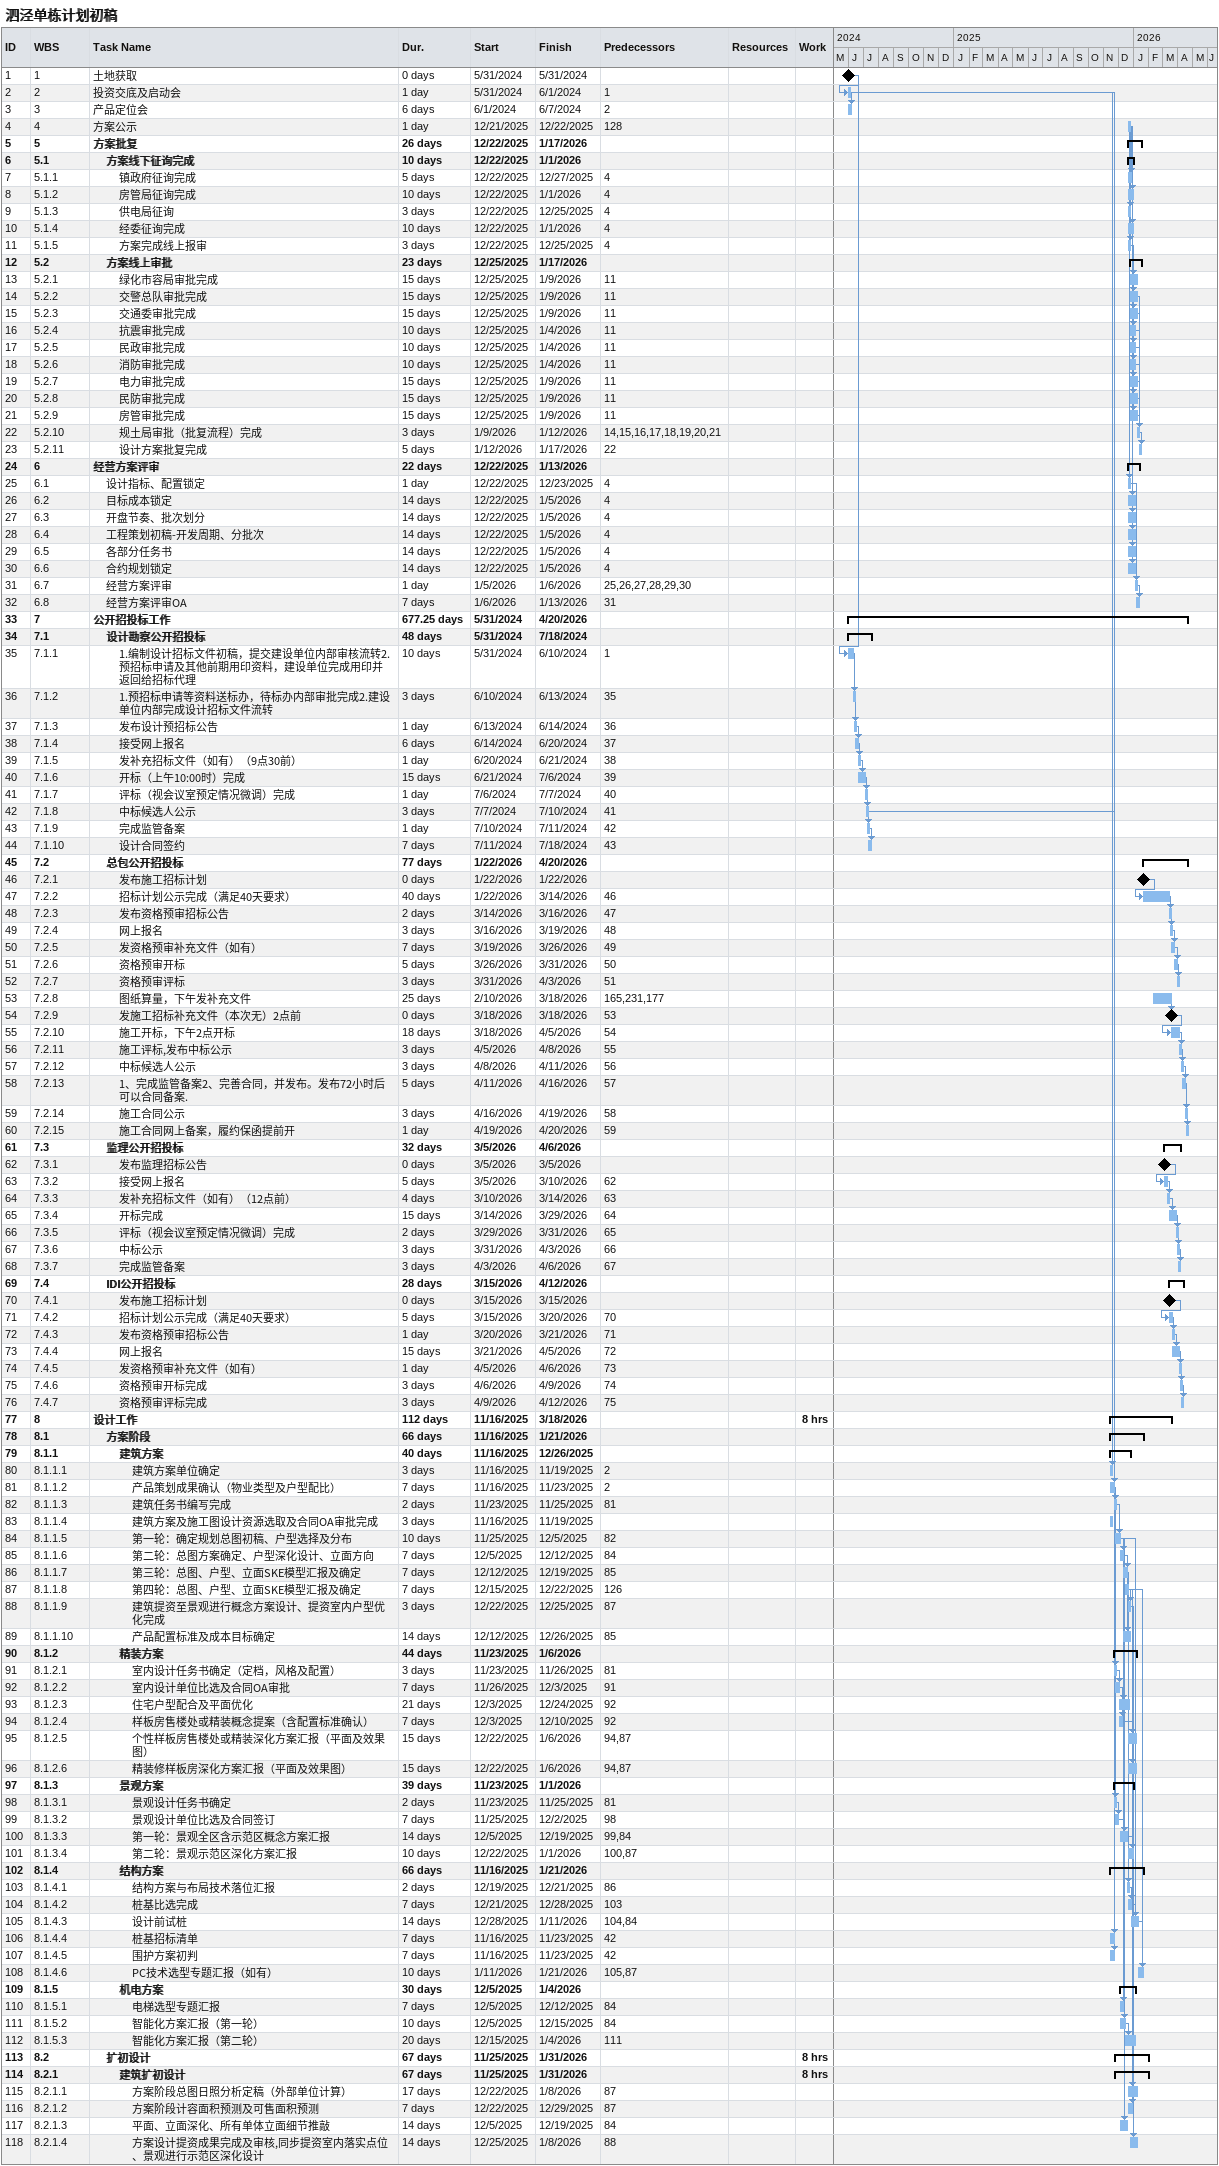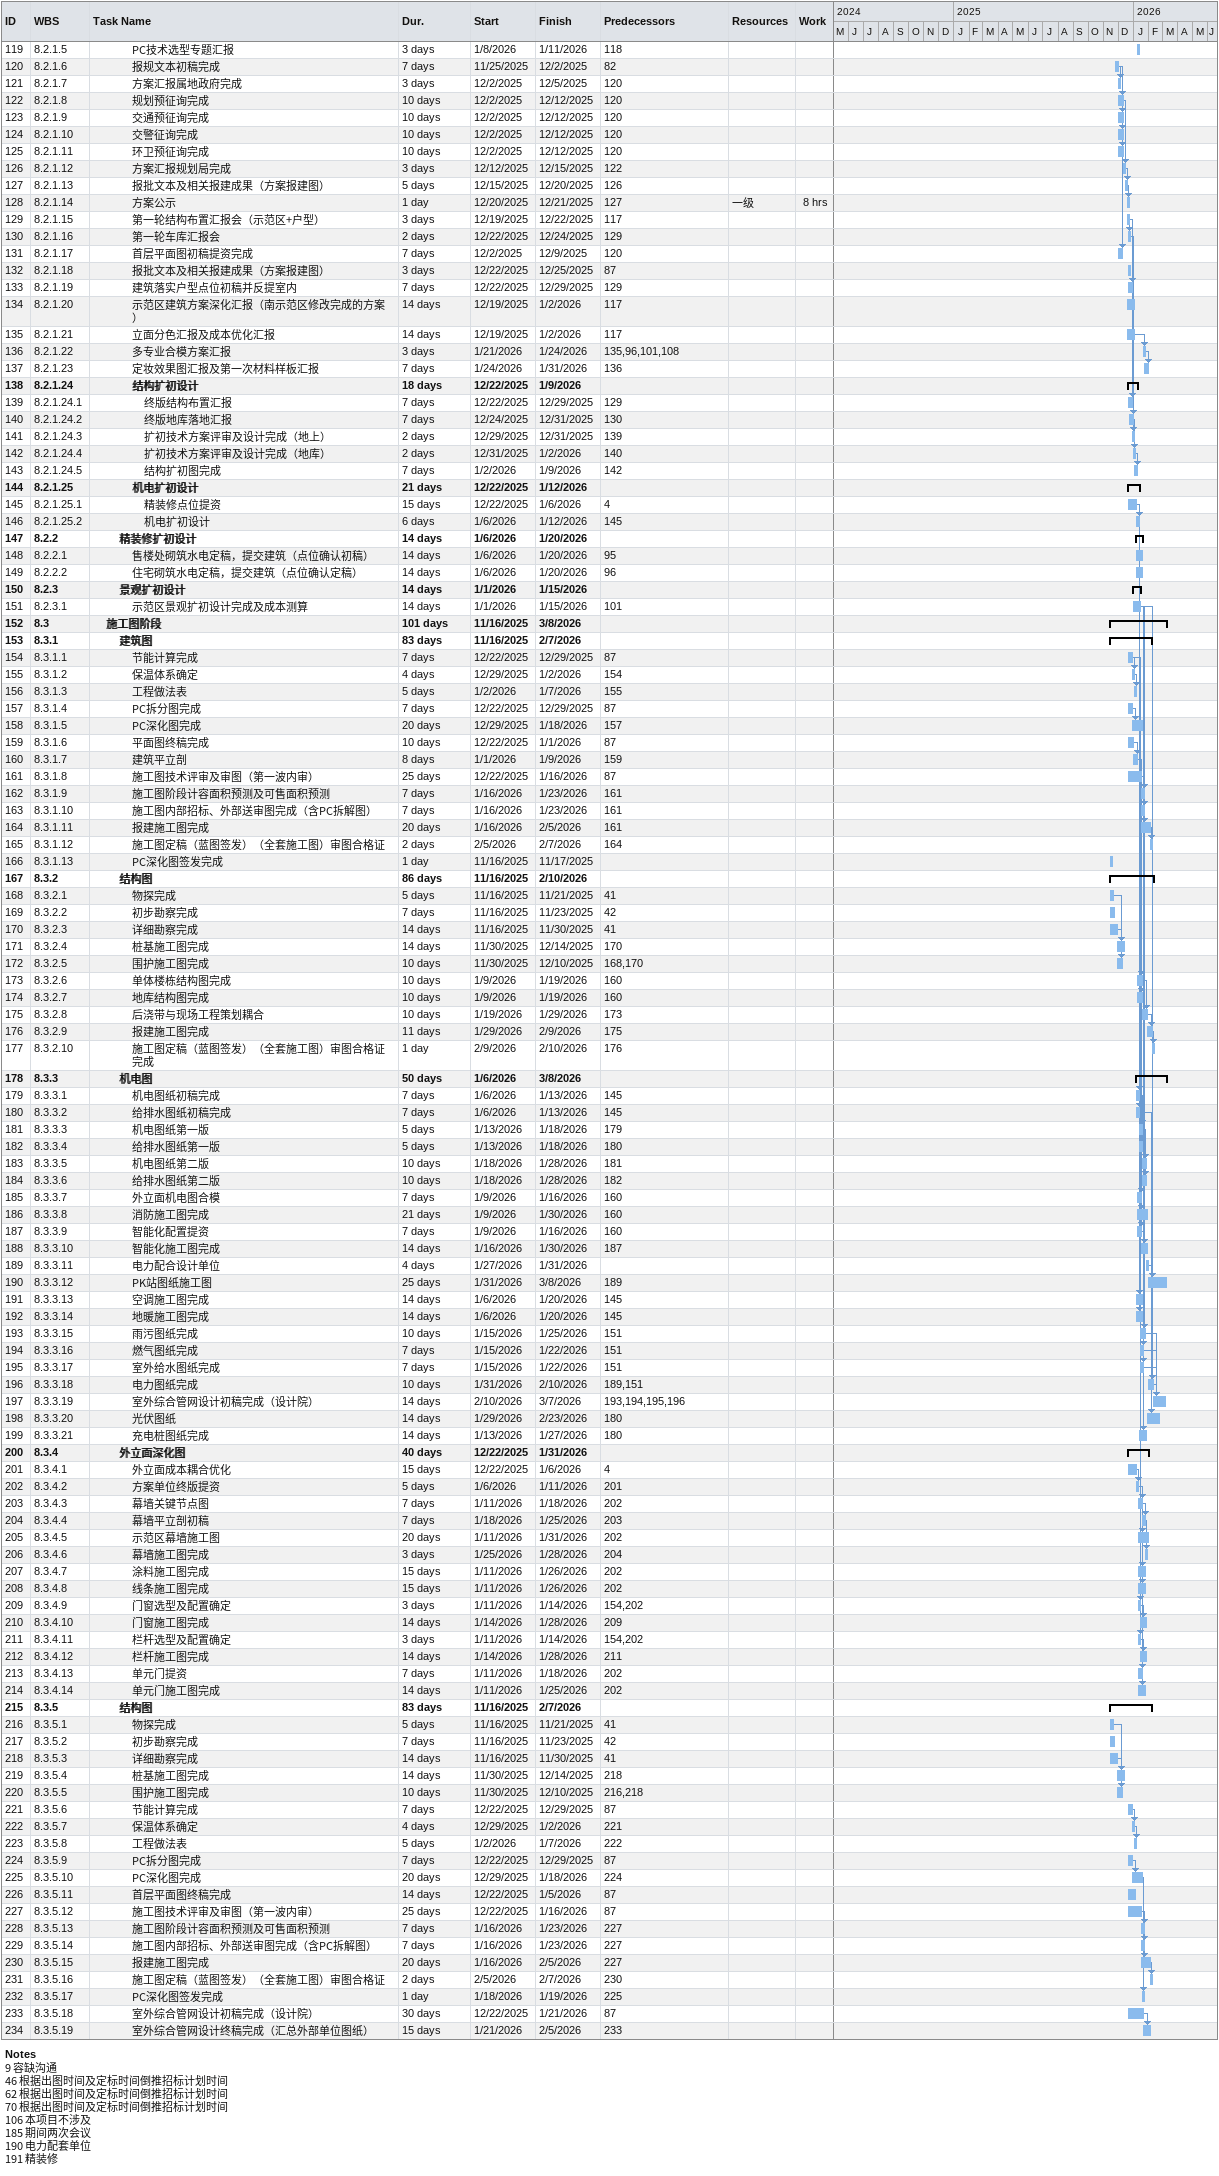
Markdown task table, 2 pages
泗泾单栋计划初稿

| ID | WBS | Task | Duration | Start | Finish | Predecessors | Resources | Work (h) |
|---|---|---|---|---|---|---|---|---|
| 1 | 1 | 土地获取 | 0d | 2024-05-31 | 2024-05-31 |  |  |  |
| 2 | 2 | 投资交底及启动会 | 1d | 2024-05-31 | 2024-06-01 | 1 |  |  |
| 3 | 3 | 产品定位会 | 6d | 2024-06-01 | 2024-06-07 | 2 |  |  |
| 4 | 4 | 方案公示 | 1d | 2025-12-21 | 2025-12-22 | 128 |  |  |
| 5 | 5 | **方案批复** | 26d | 2025-12-22 | 2026-01-17 |  |  |  |
| 6 | 5.1 | **方案线下征询完成** | 10d | 2025-12-22 | 2026-01-01 |  |  |  |
| 7 | 5.1.1 | 镇政府征询完成 | 5d | 2025-12-22 | 2025-12-27 | 4 |  |  |
| 8 | 5.1.2 | 房管局征询完成 | 10d | 2025-12-22 | 2026-01-01 | 4 |  |  |
| 9 | 5.1.3 | 供电局征询 | 3d | 2025-12-22 | 2025-12-25 | 4 |  |  |
| 10 | 5.1.4 | 经委征询完成 | 10d | 2025-12-22 | 2026-01-01 | 4 |  |  |
| 11 | 5.1.5 | 方案完成线上报审 | 3d | 2025-12-22 | 2025-12-25 | 4 |  |  |
| 12 | 5.2 | **方案线上审批** | 23d | 2025-12-25 | 2026-01-17 |  |  |  |
| 13 | 5.2.1 | 绿化市容局审批完成 | 15d | 2025-12-25 | 2026-01-09 | 11 |  |  |
| 14 | 5.2.2 | 交警总队审批完成 | 15d | 2025-12-25 | 2026-01-09 | 11 |  |  |
| 15 | 5.2.3 | 交通委审批完成 | 15d | 2025-12-25 | 2026-01-09 | 11 |  |  |
| 16 | 5.2.4 | 抗震审批完成 | 10d | 2025-12-25 | 2026-01-04 | 11 |  |  |
| 17 | 5.2.5 | 民政审批完成 | 10d | 2025-12-25 | 2026-01-04 | 11 |  |  |
| 18 | 5.2.6 | 消防审批完成 | 10d | 2025-12-25 | 2026-01-04 | 11 |  |  |
| 19 | 5.2.7 | 电力审批完成 | 15d | 2025-12-25 | 2026-01-09 | 11 |  |  |
| 20 | 5.2.8 | 民防审批完成 | 15d | 2025-12-25 | 2026-01-09 | 11 |  |  |
| 21 | 5.2.9 | 房管审批完成 | 15d | 2025-12-25 | 2026-01-09 | 11 |  |  |
| 22 | 5.2.10 | 规土局审批（批复流程）完成 | 3d | 2026-01-09 | 2026-01-12 | 14, 15, 16, 17, 18, 19, 20, 21 |  |  |
| 23 | 5.2.11 | 设计方案批复完成 | 5d | 2026-01-12 | 2026-01-17 | 22 |  |  |
| 24 | 6 | **经营方案评审** | 22d | 2025-12-22 | 2026-01-13 |  |  |  |
| 25 | 6.1 | 设计指标、配置锁定 | 1d | 2025-12-22 | 2025-12-23 | 4 |  |  |
| 26 | 6.2 | 目标成本锁定 | 14d | 2025-12-22 | 2026-01-05 | 4 |  |  |
| 27 | 6.3 | 开盘节奏、批次划分 | 14d | 2025-12-22 | 2026-01-05 | 4 |  |  |
| 28 | 6.4 | 工程策划初稿-开发周期、分批次 | 14d | 2025-12-22 | 2026-01-05 | 4 |  |  |
| 29 | 6.5 | 各部分任务书 | 14d | 2025-12-22 | 2026-01-05 | 4 |  |  |
| 30 | 6.6 | 合约规划锁定 | 14d | 2025-12-22 | 2026-01-05 | 4 |  |  |
| 31 | 6.7 | 经营方案评审 | 1d | 2026-01-05 | 2026-01-06 | 25, 26, 27, 28, 29, 30 |  |  |
| 32 | 6.8 | 经营方案评审OA | 7d | 2026-01-06 | 2026-01-13 | 31 |  |  |
| 33 | 7 | **公开招投标工作** | 677.25d | 2024-05-31 | 2026-04-20 |  |  |  |
| 34 | 7.1 | **设计勘察公开招投标** | 48d | 2024-05-31 | 2024-07-18 |  |  |  |
| 35 | 7.1.1 | 1.编制设计招标文件初稿，提交建设单位内部审核流转2.预招标申请及其他前期用印资料，建设单位完成用印并返回给招标代理 | 10d | 2024-05-31 | 2024-06-10 | 1 |  |  |
| 36 | 7.1.2 | 1.预招标申请等资料送标办，待标办内部审批完成2.建设单位内部完成设计招标文件流转 | 3d | 2024-06-10 | 2024-06-13 | 35 |  |  |
| 37 | 7.1.3 | 发布设计预招标公告 | 1d | 2024-06-13 | 2024-06-14 | 36 |  |  |
| 38 | 7.1.4 | 接受网上报名 | 6d | 2024-06-14 | 2024-06-20 | 37 |  |  |
| 39 | 7.1.5 | 发补充招标文件（如有）（9点30前） | 1d | 2024-06-20 | 2024-06-21 | 38 |  |  |
| 40 | 7.1.6 | 开标（上午10:00时）完成 | 15d | 2024-06-21 | 2024-07-06 | 39 |  |  |
| 41 | 7.1.7 | 评标（视会议室预定情况微调）完成 | 1d | 2024-07-06 | 2024-07-07 | 40 |  |  |
| 42 | 7.1.8 | 中标候选人公示 | 3d | 2024-07-07 | 2024-07-10 | 41 |  |  |
| 43 | 7.1.9 | 完成监管备案 | 1d | 2024-07-10 | 2024-07-11 | 42 |  |  |
| 44 | 7.1.10 | 设计合同签约 | 7d | 2024-07-11 | 2024-07-18 | 43 |  |  |
| 45 | 7.2 | **总包公开招投标** | 77d | 2026-01-22 | 2026-04-20 |  |  |  |
| 46 | 7.2.1 | 发布施工招标计划 | 0d | 2026-01-22 | 2026-01-22 |  |  |  |
| 47 | 7.2.2 | 招标计划公示完成（满足40天要求） | 40d | 2026-01-22 | 2026-03-14 | 46 |  |  |
| 48 | 7.2.3 | 发布资格预审招标公告 | 2d | 2026-03-14 | 2026-03-16 | 47 |  |  |
| 49 | 7.2.4 | 网上报名 | 3d | 2026-03-16 | 2026-03-19 | 48 |  |  |
| 50 | 7.2.5 | 发资格预审补充文件（如有） | 7d | 2026-03-19 | 2026-03-26 | 49 |  |  |
| 51 | 7.2.6 | 资格预审开标 | 5d | 2026-03-26 | 2026-03-31 | 50 |  |  |
| 52 | 7.2.7 | 资格预审评标 | 3d | 2026-03-31 | 2026-04-03 | 51 |  |  |
| 53 | 7.2.8 | 图纸算量，下午发补充文件 | 25d | 2026-02-10 | 2026-03-18 | 165, 231, 177 |  |  |
| 54 | 7.2.9 | 发施工招标补充文件（本次无）2点前 | 0d | 2026-03-18 | 2026-03-18 | 53 |  |  |
| 55 | 7.2.10 | 施工开标，下午2点开标 | 18d | 2026-03-18 | 2026-04-05 | 54 |  |  |
| 56 | 7.2.11 | 施工评标,发布中标公示 | 3d | 2026-04-05 | 2026-04-08 | 55 |  |  |
| 57 | 7.2.12 | 中标候选人公示 | 3d | 2026-04-08 | 2026-04-11 | 56 |  |  |
| 58 | 7.2.13 | 1、完成监管备案2、完善合同，并发布。发布72小时后可以合同备案. | 5d | 2026-04-11 | 2026-04-16 | 57 |  |  |
| 59 | 7.2.14 | 施工合同公示 | 3d | 2026-04-16 | 2026-04-19 | 58 |  |  |
| 60 | 7.2.15 | 施工合同网上备案，履约保函提前开 | 1d | 2026-04-19 | 2026-04-20 | 59 |  |  |
| 61 | 7.3 | **监理公开招投标** | 32d | 2026-03-05 | 2026-04-06 |  |  |  |
| 62 | 7.3.1 | 发布监理招标公告 | 0d | 2026-03-05 | 2026-03-05 |  |  |  |
| 63 | 7.3.2 | 接受网上报名 | 5d | 2026-03-05 | 2026-03-10 | 62 |  |  |
| 64 | 7.3.3 | 发补充招标文件（如有）（12点前） | 4d | 2026-03-10 | 2026-03-14 | 63 |  |  |
| 65 | 7.3.4 | 开标完成 | 15d | 2026-03-14 | 2026-03-29 | 64 |  |  |
| 66 | 7.3.5 | 评标（视会议室预定情况微调）完成 | 2d | 2026-03-29 | 2026-03-31 | 65 |  |  |
| 67 | 7.3.6 | 中标公示 | 3d | 2026-03-31 | 2026-04-03 | 66 |  |  |
| 68 | 7.3.7 | 完成监管备案 | 3d | 2026-04-03 | 2026-04-06 | 67 |  |  |
| 69 | 7.4 | **IDI公开招投标** | 28d | 2026-03-15 | 2026-04-12 |  |  |  |
| 70 | 7.4.1 | 发布施工招标计划 | 0d | 2026-03-15 | 2026-03-15 |  |  |  |
| 71 | 7.4.2 | 招标计划公示完成（满足40天要求） | 5d | 2026-03-15 | 2026-03-20 | 70 |  |  |
| 72 | 7.4.3 | 发布资格预审招标公告 | 1d | 2026-03-20 | 2026-03-21 | 71 |  |  |
| 73 | 7.4.4 | 网上报名 | 15d | 2026-03-21 | 2026-04-05 | 72 |  |  |
| 74 | 7.4.5 | 发资格预审补充文件（如有） | 1d | 2026-04-05 | 2026-04-06 | 73 |  |  |
| 75 | 7.4.6 | 资格预审开标完成 | 3d | 2026-04-06 | 2026-04-09 | 74 |  |  |
| 76 | 7.4.7 | 资格预审评标完成 | 3d | 2026-04-09 | 2026-04-12 | 75 |  |  |
| 77 | 8 | **设计工作** | 112d | 2025-11-16 | 2026-03-18 |  |  | 8 |
| 78 | 8.1 | **方案阶段** | 66d | 2025-11-16 | 2026-01-21 |  |  |  |
| 79 | 8.1.1 | **建筑方案** | 40d | 2025-11-16 | 2025-12-26 |  |  |  |
| 80 | 8.1.1.1 | 建筑方案单位确定 | 3d | 2025-11-16 | 2025-11-19 | 2 |  |  |
| 81 | 8.1.1.2 | 产品策划成果确认（物业类型及户型配比） | 7d | 2025-11-16 | 2025-11-23 | 2 |  |  |
| 82 | 8.1.1.3 | 建筑任务书编写完成 | 2d | 2025-11-23 | 2025-11-25 | 81 |  |  |
| 83 | 8.1.1.4 | 建筑方案及施工图设计资源选取及合同OA审批完成 | 3d | 2025-11-16 | 2025-11-19 |  |  |  |
| 84 | 8.1.1.5 | 第一轮：确定规划总图初稿、户型选择及分布 | 10d | 2025-11-25 | 2025-12-05 | 82 |  |  |
| 85 | 8.1.1.6 | 第二轮：总图方案确定、户型深化设计、立面方向 | 7d | 2025-12-05 | 2025-12-12 | 84 |  |  |
| 86 | 8.1.1.7 | 第三轮：总图、户型、立面SKE模型汇报及确定 | 7d | 2025-12-12 | 2025-12-19 | 85 |  |  |
| 87 | 8.1.1.8 | 第四轮：总图、户型、立面SKE模型汇报及确定 | 7d | 2025-12-15 | 2025-12-22 | 126 |  |  |
| 88 | 8.1.1.9 | 建筑提资至景观进行概念方案设计、提资室内户型优化完成 | 3d | 2025-12-22 | 2025-12-25 | 87 |  |  |
| 89 | 8.1.1.10 | 产品配置标准及成本目标确定 | 14d | 2025-12-12 | 2025-12-26 | 85 |  |  |
| 90 | 8.1.2 | **精装方案** | 44d | 2025-11-23 | 2026-01-06 |  |  |  |
| 91 | 8.1.2.1 | 室内设计任务书确定（定档，风格及配置） | 3d | 2025-11-23 | 2025-11-26 | 81 |  |  |
| 92 | 8.1.2.2 | 室内设计单位比选及合同OA审批 | 7d | 2025-11-26 | 2025-12-03 | 91 |  |  |
| 93 | 8.1.2.3 | 住宅户型配合及平面优化 | 21d | 2025-12-03 | 2025-12-24 | 92 |  |  |
| 94 | 8.1.2.4 | 样板房售楼处或精装概念提案（含配置标准确认） | 7d | 2025-12-03 | 2025-12-10 | 92 |  |  |
| 95 | 8.1.2.5 | 个性样板房售楼处或精装深化方案汇报（平面及效果图） | 15d | 2025-12-22 | 2026-01-06 | 94, 87 |  |  |
| 96 | 8.1.2.6 | 精装修样板房深化方案汇报（平面及效果图） | 15d | 2025-12-22 | 2026-01-06 | 94, 87 |  |  |
| 97 | 8.1.3 | **景观方案** | 39d | 2025-11-23 | 2026-01-01 |  |  |  |
| 98 | 8.1.3.1 | 景观设计任务书确定 | 2d | 2025-11-23 | 2025-11-25 | 81 |  |  |
| 99 | 8.1.3.2 | 景观设计单位比选及合同签订 | 7d | 2025-11-25 | 2025-12-02 | 98 |  |  |
| 100 | 8.1.3.3 | 第一轮：景观全区含示范区概念方案汇报 | 14d | 2025-12-05 | 2025-12-19 | 99, 84 |  |  |
| 101 | 8.1.3.4 | 第二轮：景观示范区深化方案汇报 | 10d | 2025-12-22 | 2026-01-01 | 100, 87 |  |  |
| 102 | 8.1.4 | **结构方案** | 66d | 2025-11-16 | 2026-01-21 |  |  |  |
| 103 | 8.1.4.1 | 结构方案与布局技术落位汇报 | 2d | 2025-12-19 | 2025-12-21 | 86 |  |  |
| 104 | 8.1.4.2 | 桩基比选完成 | 7d | 2025-12-21 | 2025-12-28 | 103 |  |  |
| 105 | 8.1.4.3 | 设计前试桩 | 14d | 2025-12-28 | 2026-01-11 | 104, 84 |  |  |
| 106 | 8.1.4.4 | 桩基招标清单 | 7d | 2025-11-16 | 2025-11-23 | 42 |  |  |
| 107 | 8.1.4.5 | 围护方案初判 | 7d | 2025-11-16 | 2025-11-23 | 42 |  |  |
| 108 | 8.1.4.6 | PC技术选型专题汇报（如有） | 10d | 2026-01-11 | 2026-01-21 | 105, 87 |  |  |
| 109 | 8.1.5 | **机电方案** | 30d | 2025-12-05 | 2026-01-04 |  |  |  |
| 110 | 8.1.5.1 | 电梯选型专题汇报 | 7d | 2025-12-05 | 2025-12-12 | 84 |  |  |
| 111 | 8.1.5.2 | 智能化方案汇报（第一轮） | 10d | 2025-12-05 | 2025-12-15 | 84 |  |  |
| 112 | 8.1.5.3 | 智能化方案汇报（第二轮） | 20d | 2025-12-15 | 2026-01-04 | 111 |  |  |
| 113 | 8.2 | **扩初设计** | 67d | 2025-11-25 | 2026-01-31 |  |  | 8 |
| 114 | 8.2.1 | **建筑扩初设计** | 67d | 2025-11-25 | 2026-01-31 |  |  | 8 |
| 115 | 8.2.1.1 | 方案阶段总图日照分析定稿（外部单位计算） | 17d | 2025-12-22 | 2026-01-08 | 87 |  |  |
| 116 | 8.2.1.2 | 方案阶段计容面积预测及可售面积预测 | 7d | 2025-12-22 | 2025-12-29 | 87 |  |  |
| 117 | 8.2.1.3 | 平面、立面深化、所有单体立面细节推敲 | 14d | 2025-12-05 | 2025-12-19 | 84 |  |  |
| 118 | 8.2.1.4 | 方案设计提资成果完成及审核,同步提资室内落实点位、景观进行示范区深化设计 | 14d | 2025-12-25 | 2026-01-08 | 88 |  |  |
| 119 | 8.2.1.5 | PC技术选型专题汇报 | 3d | 2026-01-08 | 2026-01-11 | 118 |  |  |
| 120 | 8.2.1.6 | 报规文本初稿完成 | 7d | 2025-11-25 | 2025-12-02 | 82 |  |  |
| 121 | 8.2.1.7 | 方案汇报属地政府完成 | 3d | 2025-12-02 | 2025-12-05 | 120 |  |  |
| 122 | 8.2.1.8 | 规划预征询完成 | 10d | 2025-12-02 | 2025-12-12 | 120 |  |  |
| 123 | 8.2.1.9 | 交通预征询完成 | 10d | 2025-12-02 | 2025-12-12 | 120 |  |  |
| 124 | 8.2.1.10 | 交警征询完成 | 10d | 2025-12-02 | 2025-12-12 | 120 |  |  |
| 125 | 8.2.1.11 | 环卫预征询完成 | 10d | 2025-12-02 | 2025-12-12 | 120 |  |  |
| 126 | 8.2.1.12 | 方案汇报规划局完成 | 3d | 2025-12-12 | 2025-12-15 | 122 |  |  |
| 127 | 8.2.1.13 | 报批文本及相关报建成果（方案报建图） | 5d | 2025-12-15 | 2025-12-20 | 126 |  |  |
| 128 | 8.2.1.14 | 方案公示 | 1d | 2025-12-20 | 2025-12-21 | 127 | 一级 | 8 |
| 129 | 8.2.1.15 | 第一轮结构布置汇报会（示范区+户型） | 3d | 2025-12-19 | 2025-12-22 | 117 |  |  |
| 130 | 8.2.1.16 | 第一轮车库汇报会 | 2d | 2025-12-22 | 2025-12-24 | 129 |  |  |
| 131 | 8.2.1.17 | 首层平面图初稿提资完成 | 7d | 2025-12-02 | 2025-12-09 | 120 |  |  |
| 132 | 8.2.1.18 | 报批文本及相关报建成果（方案报建图） | 3d | 2025-12-22 | 2025-12-25 | 87 |  |  |
| 133 | 8.2.1.19 | 建筑落实户型点位初稿并反提室内 | 7d | 2025-12-22 | 2025-12-29 | 129 |  |  |
| 134 | 8.2.1.20 | 示范区建筑方案深化汇报（南示范区修改完成的方案） | 14d | 2025-12-19 | 2026-01-02 | 117 |  |  |
| 135 | 8.2.1.21 | 立面分色汇报及成本优化汇报 | 14d | 2025-12-19 | 2026-01-02 | 117 |  |  |
| 136 | 8.2.1.22 | 多专业合模方案汇报 | 3d | 2026-01-21 | 2026-01-24 | 135, 96, 101, 108 |  |  |
| 137 | 8.2.1.23 | 定妆效果图汇报及第一次材料样板汇报 | 7d | 2026-01-24 | 2026-01-31 | 136 |  |  |
| 138 | 8.2.1.24 | **结构扩初设计** | 18d | 2025-12-22 | 2026-01-09 |  |  |  |
| 139 | 8.2.1.24.1 | 终版结构布置汇报 | 7d | 2025-12-22 | 2025-12-29 | 129 |  |  |
| 140 | 8.2.1.24.2 | 终版地库落地汇报 | 7d | 2025-12-24 | 2025-12-31 | 130 |  |  |
| 141 | 8.2.1.24.3 | 扩初技术方案评审及设计完成（地上） | 2d | 2025-12-29 | 2025-12-31 | 139 |  |  |
| 142 | 8.2.1.24.4 | 扩初技术方案评审及设计完成（地库） | 2d | 2025-12-31 | 2026-01-02 | 140 |  |  |
| 143 | 8.2.1.24.5 | 结构扩初图完成 | 7d | 2026-01-02 | 2026-01-09 | 142 |  |  |
| 144 | 8.2.1.25 | **机电扩初设计** | 21d | 2025-12-22 | 2026-01-12 |  |  |  |
| 145 | 8.2.1.25.1 | 精装修点位提资 | 15d | 2025-12-22 | 2026-01-06 | 4 |  |  |
| 146 | 8.2.1.25.2 | 机电扩初设计 | 6d | 2026-01-06 | 2026-01-12 | 145 |  |  |
| 147 | 8.2.2 | **精装修扩初设计** | 14d | 2026-01-06 | 2026-01-20 |  |  |  |
| 148 | 8.2.2.1 | 售楼处砌筑水电定稿，提交建筑（点位确认初稿） | 14d | 2026-01-06 | 2026-01-20 | 95 |  |  |
| 149 | 8.2.2.2 | 住宅砌筑水电定稿，提交建筑（点位确认定稿） | 14d | 2026-01-06 | 2026-01-20 | 96 |  |  |
| 150 | 8.2.3 | **景观扩初设计** | 14d | 2026-01-01 | 2026-01-15 |  |  |  |
| 151 | 8.2.3.1 | 示范区景观扩初设计完成及成本测算 | 14d | 2026-01-01 | 2026-01-15 | 101 |  |  |
| 152 | 8.3 | **施工图阶段** | 101d | 2025-11-16 | 2026-03-08 |  |  |  |
| 153 | 8.3.1 | **建筑图** | 83d | 2025-11-16 | 2026-02-07 |  |  |  |
| 154 | 8.3.1.1 | 节能计算完成 | 7d | 2025-12-22 | 2025-12-29 | 87 |  |  |
| 155 | 8.3.1.2 | 保温体系确定 | 4d | 2025-12-29 | 2026-01-02 | 154 |  |  |
| 156 | 8.3.1.3 | 工程做法表 | 5d | 2026-01-02 | 2026-01-07 | 155 |  |  |
| 157 | 8.3.1.4 | PC拆分图完成 | 7d | 2025-12-22 | 2025-12-29 | 87 |  |  |
| 158 | 8.3.1.5 | PC深化图完成 | 20d | 2025-12-29 | 2026-01-18 | 157 |  |  |
| 159 | 8.3.1.6 | 平面图终稿完成 | 10d | 2025-12-22 | 2026-01-01 | 87 |  |  |
| 160 | 8.3.1.7 | 建筑平立剖 | 8d | 2026-01-01 | 2026-01-09 | 159 |  |  |
| 161 | 8.3.1.8 | 施工图技术评审及审图（第一波内审） | 25d | 2025-12-22 | 2026-01-16 | 87 |  |  |
| 162 | 8.3.1.9 | 施工图阶段计容面积预测及可售面积预测 | 7d | 2026-01-16 | 2026-01-23 | 161 |  |  |
| 163 | 8.3.1.10 | 施工图内部招标、外部送审图完成（含PC拆解图） | 7d | 2026-01-16 | 2026-01-23 | 161 |  |  |
| 164 | 8.3.1.11 | 报建施工图完成 | 20d | 2026-01-16 | 2026-02-05 | 161 |  |  |
| 165 | 8.3.1.12 | 施工图定稿（蓝图签发）（全套施工图）审图合格证 | 2d | 2026-02-05 | 2026-02-07 | 164 |  |  |
| 166 | 8.3.1.13 | PC深化图签发完成 | 1d | 2025-11-16 | 2025-11-17 |  |  |  |
| 167 | 8.3.2 | **结构图** | 86d | 2025-11-16 | 2026-02-10 |  |  |  |
| 168 | 8.3.2.1 | 物探完成 | 5d | 2025-11-16 | 2025-11-21 | 41 |  |  |
| 169 | 8.3.2.2 | 初步勘察完成 | 7d | 2025-11-16 | 2025-11-23 | 42 |  |  |
| 170 | 8.3.2.3 | 详细勘察完成 | 14d | 2025-11-16 | 2025-11-30 | 41 |  |  |
| 171 | 8.3.2.4 | 桩基施工图完成 | 14d | 2025-11-30 | 2025-12-14 | 170 |  |  |
| 172 | 8.3.2.5 | 围护施工图完成 | 10d | 2025-11-30 | 2025-12-10 | 168, 170 |  |  |
| 173 | 8.3.2.6 | 单体楼栋结构图完成 | 10d | 2026-01-09 | 2026-01-19 | 160 |  |  |
| 174 | 8.3.2.7 | 地库结构图完成 | 10d | 2026-01-09 | 2026-01-19 | 160 |  |  |
| 175 | 8.3.2.8 | 后浇带与现场工程策划耦合 | 10d | 2026-01-19 | 2026-01-29 | 173 |  |  |
| 176 | 8.3.2.9 | 报建施工图完成 | 11d | 2026-01-29 | 2026-02-09 | 175 |  |  |
| 177 | 8.3.2.10 | 施工图定稿（蓝图签发）（全套施工图）审图合格证完成 | 1d | 2026-02-09 | 2026-02-10 | 176 |  |  |
| 178 | 8.3.3 | **机电图** | 50d | 2026-01-06 | 2026-03-08 |  |  |  |
| 179 | 8.3.3.1 | 机电图纸初稿完成 | 7d | 2026-01-06 | 2026-01-13 | 145 |  |  |
| 180 | 8.3.3.2 | 给排水图纸初稿完成 | 7d | 2026-01-06 | 2026-01-13 | 145 |  |  |
| 181 | 8.3.3.3 | 机电图纸第一版 | 5d | 2026-01-13 | 2026-01-18 | 179 |  |  |
| 182 | 8.3.3.4 | 给排水图纸第一版 | 5d | 2026-01-13 | 2026-01-18 | 180 |  |  |
| 183 | 8.3.3.5 | 机电图纸第二版 | 10d | 2026-01-18 | 2026-01-28 | 181 |  |  |
| 184 | 8.3.3.6 | 给排水图纸第二版 | 10d | 2026-01-18 | 2026-01-28 | 182 |  |  |
| 185 | 8.3.3.7 | 外立面机电图合模 | 7d | 2026-01-09 | 2026-01-16 | 160 |  |  |
| 186 | 8.3.3.8 | 消防施工图完成 | 21d | 2026-01-09 | 2026-01-30 | 160 |  |  |
| 187 | 8.3.3.9 | 智能化配置提资 | 7d | 2026-01-09 | 2026-01-16 | 160 |  |  |
| 188 | 8.3.3.10 | 智能化施工图完成 | 14d | 2026-01-16 | 2026-01-30 | 187 |  |  |
| 189 | 8.3.3.11 | 电力配合设计单位 | 4d | 2026-01-27 | 2026-01-31 |  |  |  |
| 190 | 8.3.3.12 | PK站图纸施工图 | 25d | 2026-01-31 | 2026-03-08 | 189 |  |  |
| 191 | 8.3.3.13 | 空调施工图完成 | 14d | 2026-01-06 | 2026-01-20 | 145 |  |  |
| 192 | 8.3.3.14 | 地暖施工图完成 | 14d | 2026-01-06 | 2026-01-20 | 145 |  |  |
| 193 | 8.3.3.15 | 雨污图纸完成 | 10d | 2026-01-15 | 2026-01-25 | 151 |  |  |
| 194 | 8.3.3.16 | 燃气图纸完成 | 7d | 2026-01-15 | 2026-01-22 | 151 |  |  |
| 195 | 8.3.3.17 | 室外给水图纸完成 | 7d | 2026-01-15 | 2026-01-22 | 151 |  |  |
| 196 | 8.3.3.18 | 电力图纸完成 | 10d | 2026-01-31 | 2026-02-10 | 189, 151 |  |  |
| 197 | 8.3.3.19 | 室外综合管网设计初稿完成（设计院） | 14d | 2026-02-10 | 2026-03-07 | 193, 194, 195, 196 |  |  |
| 198 | 8.3.3.20 | 光伏图纸 | 14d | 2026-01-29 | 2026-02-23 | 180 |  |  |
| 199 | 8.3.3.21 | 充电桩图纸完成 | 14d | 2026-01-13 | 2026-01-27 | 180 |  |  |
| 200 | 8.3.4 | **外立面深化图** | 40d | 2025-12-22 | 2026-01-31 |  |  |  |
| 201 | 8.3.4.1 | 外立面成本耦合优化 | 15d | 2025-12-22 | 2026-01-06 | 4 |  |  |
| 202 | 8.3.4.2 | 方案单位终版提资 | 5d | 2026-01-06 | 2026-01-11 | 201 |  |  |
| 203 | 8.3.4.3 | 幕墙关键节点图 | 7d | 2026-01-11 | 2026-01-18 | 202 |  |  |
| 204 | 8.3.4.4 | 幕墙平立剖初稿 | 7d | 2026-01-18 | 2026-01-25 | 203 |  |  |
| 205 | 8.3.4.5 | 示范区幕墙施工图 | 20d | 2026-01-11 | 2026-01-31 | 202 |  |  |
| 206 | 8.3.4.6 | 幕墙施工图完成 | 3d | 2026-01-25 | 2026-01-28 | 204 |  |  |
| 207 | 8.3.4.7 | 涂料施工图完成 | 15d | 2026-01-11 | 2026-01-26 | 202 |  |  |
| 208 | 8.3.4.8 | 线条施工图完成 | 15d | 2026-01-11 | 2026-01-26 | 202 |  |  |
| 209 | 8.3.4.9 | 门窗选型及配置确定 | 3d | 2026-01-11 | 2026-01-14 | 154, 202 |  |  |
| 210 | 8.3.4.10 | 门窗施工图完成 | 14d | 2026-01-14 | 2026-01-28 | 209 |  |  |
| 211 | 8.3.4.11 | 栏杆选型及配置确定 | 3d | 2026-01-11 | 2026-01-14 | 154, 202 |  |  |
| 212 | 8.3.4.12 | 栏杆施工图完成 | 14d | 2026-01-14 | 2026-01-28 | 211 |  |  |
| 213 | 8.3.4.13 | 单元门提资 | 7d | 2026-01-11 | 2026-01-18 | 202 |  |  |
| 214 | 8.3.4.14 | 单元门施工图完成 | 14d | 2026-01-11 | 2026-01-25 | 202 |  |  |
| 215 | 8.3.5 | **结构图** | 83d | 2025-11-16 | 2026-02-07 |  |  |  |
| 216 | 8.3.5.1 | 物探完成 | 5d | 2025-11-16 | 2025-11-21 | 41 |  |  |
| 217 | 8.3.5.2 | 初步勘察完成 | 7d | 2025-11-16 | 2025-11-23 | 42 |  |  |
| 218 | 8.3.5.3 | 详细勘察完成 | 14d | 2025-11-16 | 2025-11-30 | 41 |  |  |
| 219 | 8.3.5.4 | 桩基施工图完成 | 14d | 2025-11-30 | 2025-12-14 | 218 |  |  |
| 220 | 8.3.5.5 | 围护施工图完成 | 10d | 2025-11-30 | 2025-12-10 | 216, 218 |  |  |
| 221 | 8.3.5.6 | 节能计算完成 | 7d | 2025-12-22 | 2025-12-29 | 87 |  |  |
| 222 | 8.3.5.7 | 保温体系确定 | 4d | 2025-12-29 | 2026-01-02 | 221 |  |  |
| 223 | 8.3.5.8 | 工程做法表 | 5d | 2026-01-02 | 2026-01-07 | 222 |  |  |
| 224 | 8.3.5.9 | PC拆分图完成 | 7d | 2025-12-22 | 2025-12-29 | 87 |  |  |
| 225 | 8.3.5.10 | PC深化图完成 | 20d | 2025-12-29 | 2026-01-18 | 224 |  |  |
| 226 | 8.3.5.11 | 首层平面图终稿完成 | 14d | 2025-12-22 | 2026-01-05 | 87 |  |  |
| 227 | 8.3.5.12 | 施工图技术评审及审图（第一波内审） | 25d | 2025-12-22 | 2026-01-16 | 87 |  |  |
| 228 | 8.3.5.13 | 施工图阶段计容面积预测及可售面积预测 | 7d | 2026-01-16 | 2026-01-23 | 227 |  |  |
| 229 | 8.3.5.14 | 施工图内部招标、外部送审图完成（含PC拆解图） | 7d | 2026-01-16 | 2026-01-23 | 227 |  |  |
| 230 | 8.3.5.15 | 报建施工图完成 | 20d | 2026-01-16 | 2026-02-05 | 227 |  |  |
| 231 | 8.3.5.16 | 施工图定稿（蓝图签发）（全套施工图）审图合格证 | 2d | 2026-02-05 | 2026-02-07 | 230 |  |  |
| 232 | 8.3.5.17 | PC深化图签发完成 | 1d | 2026-01-18 | 2026-01-19 | 225 |  |  |
| 233 | 8.3.5.18 | 室外综合管网设计初稿完成（设计院） | 30d | 2025-12-22 | 2026-01-21 | 87 |  |  |
| 234 | 8.3.5.19 | 室外综合管网设计终稿完成（汇总外部单位图纸） | 15d | 2026-01-21 | 2026-02-05 | 233 |  |  |

Notes
- 9: 容缺沟通
- 46: 根据出图时间及定标时间倒推招标计划时间
- 62: 根据出图时间及定标时间倒推招标计划时间
- 70: 根据出图时间及定标时间倒推招标计划时间
- 106: 本项目不涉及
- 185: 期间两次会议
- 190: 电力配套单位
- 191: 精装修
